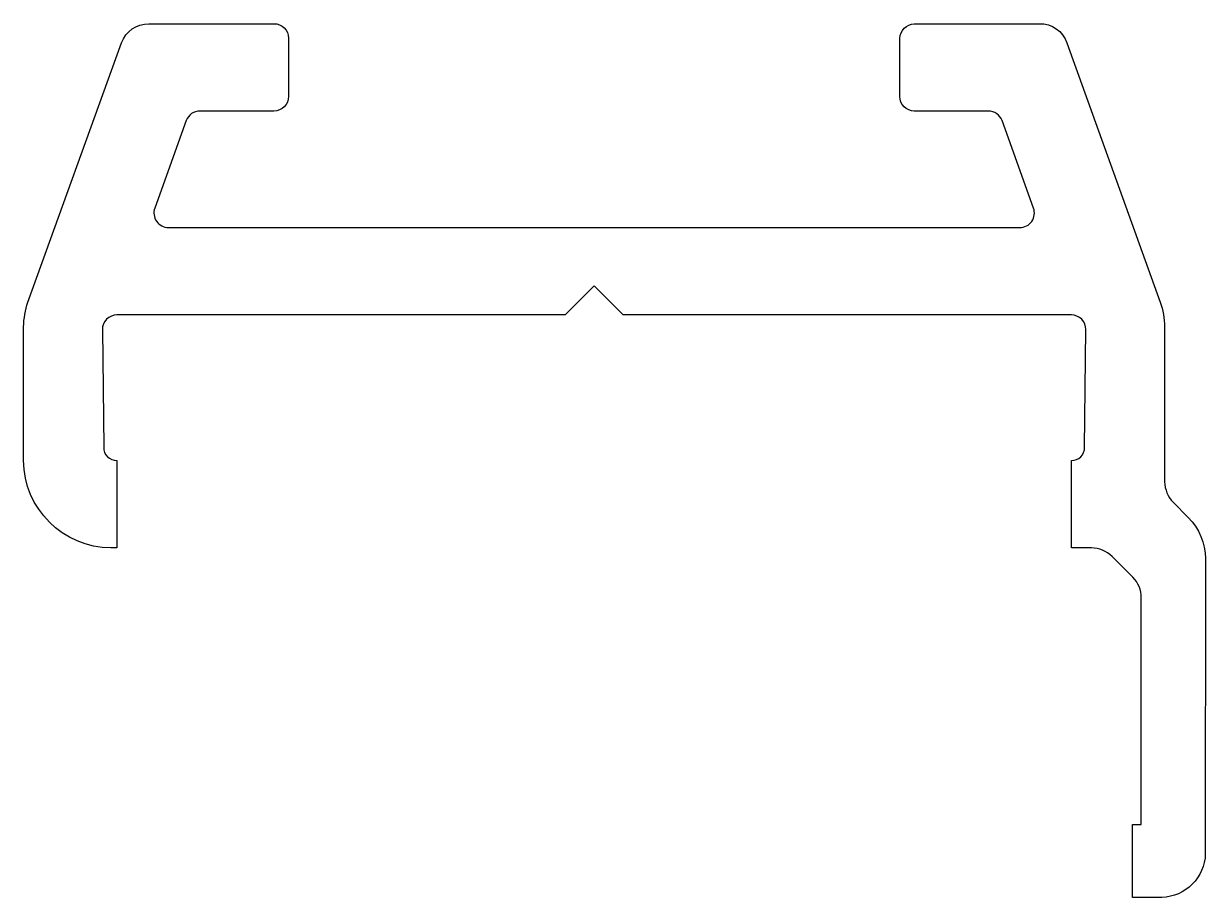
# Model space of a CAD drawing. Extents: x 1617.7 to 1658.3, y 260.3 to 290.3.
import ezdxf

# ---------------------------------------------------------------- set-up
doc = ezdxf.new("R2010")
doc.units = 0
doc.header["$LTSCALE"] = 15
doc.layers.get('0').update_dxf_attribs({"linetype": 'CONTINUOUS'})

msp = doc.modelspace()

# ---------------------------------------------------------------- linework, layer by layer
at = {"ltscale": 0.214889}
msp.add_lwpolyline([(1638.3, 280.295), (1637.3, 281.295), (1636.3, 280.295), (1620.906, 280.295, 0.417237), (1620.406, 279.79), (1620.45, 275.745, 0.415145), (1620.9, 275.295), (1620.9, 272.295), (1620.7, 272.295, -0.41101), (1617.7, 275.295), (1617.7, 279.883, -0.078655), (1617.849, 280.732), (1621.062, 289.635, -0.318264), (1622.003, 290.295), (1626.3, 290.295, -0.414002), (1626.8, 289.795), (1626.8, 287.795, -0.414273), (1626.3, 287.295), (1623.758, 287.295, 0.319283), (1623.288, 286.965), (1622.205, 283.965, 0.513766), (1622.675, 283.295), (1651.925, 283.295, 0.520957), (1652.396, 283.965), (1651.313, 286.965, 0.316042), (1650.843, 287.295), (1648.3, 287.295, -0.414214), (1647.8, 287.795), (1647.8, 289.795, -0.372841), (1648.3, 290.295), (1652.598, 290.295, -0.331014), (1653.539, 289.635), (1656.752, 280.732, -0.075065), (1656.9, 279.883), (1656.9, 274.568, 0.188391), (1657.193, 273.861), (1657.711, 273.343, -0.191774), (1658.299, 271.926), (1658.298, 261.795, -0.40179), (1656.798, 260.295), (1655.797, 260.295), (1655.798, 262.795), (1656.098, 262.795), (1656.099, 270.581, 0.201331), (1655.806, 271.288), (1655.092, 272.002, 0.196476), (1654.385, 272.295), (1653.7, 272.295), (1653.7, 275.295, 0.420704), (1654.15, 275.745), (1654.195, 279.79, 0.417435), (1653.695, 280.295), (1638.3, 280.295), (1638.3, 280.295)], format="xyb", dxfattribs=at)

doc.saveas('drawing.dxf')
